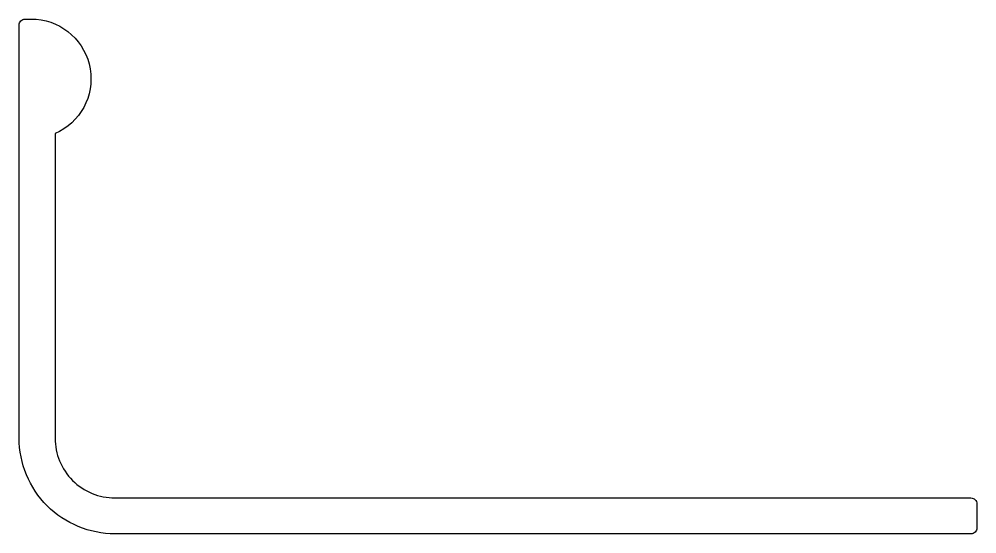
# Model space of a CAD drawing. Extents: x 568.1 to 608.1, y 717.4 to 738.9.
import ezdxf

# ---------------------------------------------------------------- set-up
doc = ezdxf.new("R2010")
doc.units = 0
doc.layers.get('0').update_dxf_attribs({"linetype": 'CONTINUOUS'})

msp = doc.modelspace()

# ---------------------------------------------------------------- linework, layer by layer
at = {"color": 0}
msp.add_lwpolyline([(608.115, 718.614), (608.115, 717.614, -0.414214), (607.865, 717.364), (572.115, 717.364, -0.414214), (568.115, 721.364), (568.115, 738.614, -0.414214), (568.365, 738.864), (568.819, 738.864, -0.779517), (569.615, 734.081), (569.615, 721.364, 0.414214), (572.115, 718.864), (590.115, 718.864), (607.865, 718.864, -0.414214)], format="xyb", close=True, dxfattribs=at)

doc.saveas('drawing.dxf')
